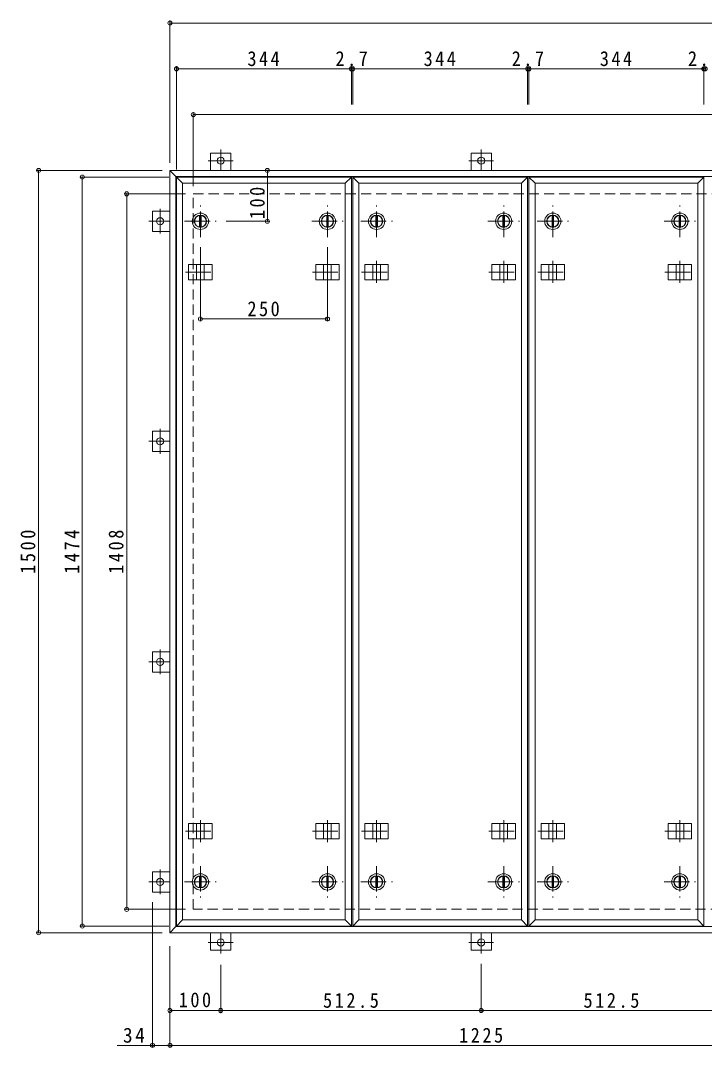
# Model space of a CAD drawing. Units: millimetres at full size, sheet at 1:10. Extents: x -2620 to 2727, y -1963 to 1778.
# Drawn here: x -2412 to -1066, y -274 to 1747 of the extents above; entities that cross this region are included whole.
import ezdxf

# ---------------------------------------------------------------- set-up
doc = ezdxf.new("R2010")
doc.units = ezdxf.units.MM
doc.header["$LTSCALE"] = 10
doc.header["$PDMODE"] = 32
doc.header["$PDSIZE"] = 8
doc.linetypes.add('CHAIN1', pattern=[8, 5, -1, 1, -1])
doc.linetypes.add('DASHED2', pattern=[3, 2, -1])
for name, color, linetype, lineweight in [('0-1_躯体', 2, 'DASHED2', 9), ('0-2_仕上', 3, 'Continuous', 9), ('0-3_建具', 4, 'Continuous', 9), ('0-5_寸法', 7, 'Continuous', 9), ('0-C', 2, 'Continuous', 9), ('0-E', 3, 'Continuous', 9), ('0-F', 7, 'Continuous', 9)]:
    doc.layers.add(name, color=color, linetype=linetype, lineweight=lineweight)
doc.styles.add('ＭＳ ゴシック', font='')
doc.styles.get('ＭＳ ゴシック').set_extended_font_data('MS Gothic')

msp = doc.modelspace()

# ---------------------------------------------------------------- linework, layer by layer
at = {"layer": '0-1_躯体'}
for p, q in [((-2072.03, -1.72), (-2072.03, 1406.28)), ((-2072.03, 1406.28), (285.97, 1406.28)), ((285.97, -1.72), (-2072.03, -1.72))]:
    msp.add_line(p, q, dxfattribs=at)
at = {"layer": '0-2_仕上'}
for p, q in [((-2093.03, 1427.28), (-2105.03, 1439.28)), ((-2105.03, -34.72), (-2105.03, 1439.28)), ((-2105.03, 1439.28), (-1761.03, 1439.28)), ((-1773.03, 1427.28), (-1761.03, 1439.28)), ((-1761.03, 1439.28), (-1761.03, -34.72)), ((-1746.37, 1427.28), (-1758.37, 1439.28)), ((-1758.37, -34.72), (-1758.37, 1439.28)), ((-1758.37, 1439.28), (-1414.37, 1439.28)), ((-1426.37, 1427.28), (-1414.37, 1439.28)), ((-1414.37, 1439.28), (-1414.37, -34.72)), ((-1399.7, 1427.28), (-1411.7, 1439.28)), ((-1411.7, -34.72), (-1411.7, 1439.28)), ((-1411.7, 1439.28), (-1067.7, 1439.28)), ((-1079.7, 1427.28), (-1067.7, 1439.28)), ((-1067.7, 1439.28), (-1067.7, -34.72)), ((-2093.03, -22.72), (-2093.03, 1427.28)), ((-2093.03, 1427.28), (-1773.03, 1427.28)), ((-1773.03, 1427.28), (-1773.03, -22.72)), ((-1746.37, 1427.28), (-1426.37, 1427.28)), ((-1426.37, 1427.28), (-1426.37, -22.72)), ((-1399.7, 1427.28), (-1079.7, 1427.28)), ((-1079.7, 1427.28), (-1079.7, -22.72)), ((-2105.03, -34.72), (-2093.03, -22.72)), ((-1761.03, -34.72), (-2105.03, -34.72)), ((-1414.37, -34.72), (-1758.37, -34.72)), ((-1067.7, -34.72), (-1411.7, -34.72))]:
    msp.add_line(p, q, dxfattribs=at)
for points in [[(-1758.37, -34.72), (-1746.37, -22.72), (-1746.37, 1427.28)], [(-1411.7, -34.72), (-1399.7, -22.72), (-1399.7, 1427.28)], [(-1761.03, -34.72), (-1773.03, -22.72), (-2093.03, -22.72)], [(-1414.37, -34.72), (-1426.37, -22.72), (-1746.37, -22.72)], [(-1067.7, -34.72), (-1079.7, -22.72), (-1399.7, -22.72)]]:
    msp.add_lwpolyline(points, dxfattribs=at)
at = {"layer": '0-3_建具', "color": 2}
for p, q in [((-2118.03, 1452.28), (-2106.03, 1440.28)), ((-2118.03, -47.72), (-2118.03, 1452.28)), ((-2118.03, 1452.28), (331.97, 1452.28)), ((-2106.03, -35.72), (-2106.03, 1440.28)), ((-2106.03, 1440.28), (319.97, 1440.28)), ((-2106.03, -35.72), (-2118.03, -47.72)), ((319.97, -35.72), (-2106.03, -35.72)), ((331.97, -47.72), (-2118.03, -47.72))]:
    msp.add_line(p, q, dxfattribs=at)
at = {"layer": '0-3_建具', "linetype": 'CHAIN1'}
for p, q in [((-2058.03, 1274.4), (-2058.03, 1231.16)), ((-1808.03, 1274.4), (-1808.03, 1231.16)), ((-1711.37, 1274.4), (-1711.37, 1231.16)), ((-1461.37, 1274.4), (-1461.37, 1231.16)), ((-1364.7, 1274.4), (-1364.7, 1231.16)), ((-1114.7, 1274.4), (-1114.7, 1231.16)), ((-2087.44, 1252.28), (-2028.62, 1252.28)), ((-1837.44, 1252.28), (-1778.62, 1252.28)), ((-1740.78, 1252.28), (-1681.96, 1252.28)), ((-1490.78, 1252.28), (-1431.96, 1252.28)), ((-1394.11, 1252.28), (-1335.29, 1252.28)), ((-1144.11, 1252.28), (-1085.29, 1252.28)), ((-2058.03, 130.17), (-2058.03, 173.41)), ((-1808.03, 130.17), (-1808.03, 173.41)), ((-1711.37, 130.17), (-1711.37, 173.41)), ((-1461.37, 130.17), (-1461.37, 173.41)), ((-1364.7, 130.17), (-1364.7, 173.41)), ((-1114.7, 130.17), (-1114.7, 173.41)), ((-2087.44, 152.28), (-2028.62, 152.28)), ((-1837.44, 152.28), (-1778.62, 152.28)), ((-1740.78, 152.28), (-1681.96, 152.28)), ((-1490.78, 152.28), (-1431.96, 152.28)), ((-1394.11, 152.28), (-1335.29, 152.28)), ((-1144.11, 152.28), (-1085.29, 152.28))]:
    msp.add_line(p, q, dxfattribs=at)
at = {"layer": '0-3_建具'}
for p, q in [((-2081.12, 1267.28), (-2081.12, 1237.28)), ((-2081.12, 1267.28), (-2034.94, 1267.28)), ((-2065.53, 1267.28), (-2065.53, 1237.28)), ((-2050.53, 1267.28), (-2050.53, 1237.28)), ((-2034.94, 1267.28), (-2034.94, 1237.28)), ((-1831.12, 1267.28), (-1831.12, 1237.28)), ((-1831.12, 1267.28), (-1784.94, 1267.28)), ((-1815.53, 1267.28), (-1815.53, 1237.28)), ((-1800.53, 1267.28), (-1800.53, 1237.28)), ((-1784.94, 1267.28), (-1784.94, 1237.28)), ((-1734.45, 1267.28), (-1734.45, 1237.28)), ((-1734.45, 1267.28), (-1688.28, 1267.28)), ((-1718.87, 1267.28), (-1718.87, 1237.28)), ((-1703.87, 1267.28), (-1703.87, 1237.28)), ((-1688.28, 1267.28), (-1688.28, 1237.28)), ((-1484.45, 1267.28), (-1484.45, 1237.28)), ((-1484.45, 1267.28), (-1438.28, 1267.28)), ((-1468.87, 1267.28), (-1468.87, 1237.28)), ((-1453.87, 1267.28), (-1453.87, 1237.28)), ((-1438.28, 1267.28), (-1438.28, 1237.28)), ((-1387.79, 1267.28), (-1387.79, 1237.28)), ((-1387.79, 1267.28), (-1341.61, 1267.28)), ((-1372.2, 1267.28), (-1372.2, 1237.28)), ((-1357.2, 1267.28), (-1357.2, 1237.28)), ((-1341.61, 1267.28), (-1341.61, 1237.28)), ((-1137.79, 1267.28), (-1137.79, 1237.28)), ((-1137.79, 1267.28), (-1091.61, 1267.28)), ((-1122.2, 1267.28), (-1122.2, 1237.28)), ((-1107.2, 1267.28), (-1107.2, 1237.28)), ((-1091.61, 1267.28), (-1091.61, 1237.28)), ((-2081.12, 1237.28), (-2034.94, 1237.28)), ((-1831.12, 1237.28), (-1784.94, 1237.28)), ((-1734.45, 1237.28), (-1688.28, 1237.28)), ((-1484.45, 1237.28), (-1438.28, 1237.28)), ((-1387.79, 1237.28), (-1341.61, 1237.28)), ((-1137.79, 1237.28), (-1091.61, 1237.28)), ((-2081.12, 137.28), (-2081.12, 167.28)), ((-2081.12, 167.28), (-2034.94, 167.28)), ((-2065.53, 137.28), (-2065.53, 167.28)), ((-2050.53, 137.28), (-2050.53, 167.28)), ((-2034.94, 137.28), (-2034.94, 167.28)), ((-1831.12, 137.28), (-1831.12, 167.28)), ((-1831.12, 167.28), (-1784.94, 167.28)), ((-1815.53, 137.28), (-1815.53, 167.28)), ((-1800.53, 137.28), (-1800.53, 167.28)), ((-1784.94, 137.28), (-1784.94, 167.28)), ((-1734.45, 137.28), (-1734.45, 167.28)), ((-1734.45, 167.28), (-1688.28, 167.28)), ((-1718.87, 137.28), (-1718.87, 167.28)), ((-1703.87, 137.28), (-1703.87, 167.28)), ((-1688.28, 137.28), (-1688.28, 167.28)), ((-1484.45, 137.28), (-1484.45, 167.28)), ((-1484.45, 167.28), (-1438.28, 167.28)), ((-1468.87, 137.28), (-1468.87, 167.28)), ((-1453.87, 137.28), (-1453.87, 167.28)), ((-1438.28, 137.28), (-1438.28, 167.28)), ((-1387.79, 137.28), (-1387.79, 167.28)), ((-1387.79, 167.28), (-1341.61, 167.28)), ((-1372.2, 137.28), (-1372.2, 167.28)), ((-1357.2, 137.28), (-1357.2, 167.28)), ((-1341.61, 137.28), (-1341.61, 167.28)), ((-1137.79, 137.28), (-1137.79, 167.28)), ((-1137.79, 167.28), (-1091.61, 167.28)), ((-1122.2, 137.28), (-1122.2, 167.28)), ((-1107.2, 137.28), (-1107.2, 167.28)), ((-1091.61, 137.28), (-1091.61, 167.28)), ((-2081.12, 137.28), (-2034.94, 137.28)), ((-1831.12, 137.28), (-1784.94, 137.28)), ((-1734.45, 137.28), (-1688.28, 137.28)), ((-1484.45, 137.28), (-1438.28, 137.28)), ((-1387.79, 137.28), (-1341.61, 137.28)), ((-1137.79, 137.28), (-1091.61, 137.28))]:
    msp.add_line(p, q, dxfattribs=at)
at = {"layer": '0-5_寸法'}
msp.add_line((-2152.23, -269.57), (-2221.95, -269.57), dxfattribs=at)
at = {"layer": '0-C', "linetype": 'CHAIN1'}
for p, q in [((-2058.03, 1321.28), (-2058.03, 1383.28)), ((-1808.03, 1321.28), (-1808.03, 1383.28)), ((-1711.37, 1321.28), (-1711.37, 1383.28)), ((-1461.37, 1321.28), (-1461.37, 1383.28)), ((-1364.7, 1321.28), (-1364.7, 1383.28)), ((-1114.7, 1321.28), (-1114.7, 1383.28)), ((-2089.03, 1352.28), (-2027.03, 1352.28)), ((-1839.03, 1352.28), (-1777.03, 1352.28)), ((-1742.37, 1352.28), (-1680.37, 1352.28)), ((-1492.37, 1352.28), (-1430.37, 1352.28)), ((-1395.7, 1352.28), (-1333.7, 1352.28)), ((-1145.7, 1352.28), (-1083.7, 1352.28)), ((-2058.03, 83.28), (-2058.03, 21.28)), ((-1808.03, 83.28), (-1808.03, 21.28)), ((-1711.37, 83.28), (-1711.37, 21.28)), ((-1461.37, 83.28), (-1461.37, 21.28)), ((-1364.7, 83.28), (-1364.7, 21.28)), ((-1114.7, 83.28), (-1114.7, 21.28)), ((-2089.03, 52.28), (-2027.03, 52.28)), ((-1839.03, 52.28), (-1777.03, 52.28)), ((-1742.37, 52.28), (-1680.37, 52.28)), ((-1492.37, 52.28), (-1430.37, 52.28)), ((-1395.7, 52.28), (-1333.7, 52.28)), ((-1145.7, 52.28), (-1083.7, 52.28))]:
    msp.add_line(p, q, dxfattribs=at)
at = {"layer": '0-C'}
for p, q in [((-2059.53, 1363.69), (-2059.53, 1340.88)), ((-2056.53, 1363.69), (-2056.53, 1340.88)), ((-1809.53, 1363.69), (-1809.53, 1340.88)), ((-1806.53, 1363.69), (-1806.53, 1340.88)), ((-1712.87, 1363.69), (-1712.87, 1340.88)), ((-1709.87, 1363.69), (-1709.87, 1340.88)), ((-1462.87, 1363.69), (-1462.87, 1340.88)), ((-1459.87, 1363.69), (-1459.87, 1340.88)), ((-1366.2, 1363.69), (-1366.2, 1340.88)), ((-1363.2, 1363.69), (-1363.2, 1340.88)), ((-1116.2, 1363.69), (-1116.2, 1340.88)), ((-1113.2, 1363.69), (-1113.2, 1340.88)), ((-2059.53, 40.88), (-2059.53, 63.69)), ((-2056.53, 40.88), (-2056.53, 63.69)), ((-1809.53, 40.88), (-1809.53, 63.69)), ((-1806.53, 40.88), (-1806.53, 63.69)), ((-1712.87, 40.88), (-1712.87, 63.69)), ((-1709.87, 40.88), (-1709.87, 63.69)), ((-1462.87, 40.88), (-1462.87, 63.69)), ((-1459.87, 40.88), (-1459.87, 63.69)), ((-1366.2, 40.88), (-1366.2, 63.69)), ((-1363.2, 40.88), (-1363.2, 63.69)), ((-1116.2, 40.88), (-1116.2, 63.69)), ((-1113.2, 40.88), (-1113.2, 63.69))]:
    msp.add_line(p, q, dxfattribs=at)
for centre, radius in [((-2058.03, 1352.28), 16), ((-2058.03, 1352.28), 12), ((-2058.03, 1352.28), 11.5), ((-1808.03, 1352.28), 16), ((-1808.03, 1352.28), 12), ((-1808.03, 1352.28), 11.5), ((-1711.37, 1352.28), 16), ((-1711.37, 1352.28), 12), ((-1711.37, 1352.28), 11.5), ((-1461.37, 1352.28), 16), ((-1461.37, 1352.28), 12), ((-1461.37, 1352.28), 11.5), ((-1364.7, 1352.28), 16), ((-1364.7, 1352.28), 12), ((-1364.7, 1352.28), 11.5), ((-1114.7, 1352.28), 16), ((-1114.7, 1352.28), 12), ((-1114.7, 1352.28), 11.5), ((-2058.03, 52.28), 16), ((-2058.03, 52.28), 12), ((-2058.03, 52.28), 11.5), ((-1808.03, 52.28), 16), ((-1808.03, 52.28), 12), ((-1808.03, 52.28), 11.5), ((-1711.37, 52.28), 16), ((-1711.37, 52.28), 12), ((-1711.37, 52.28), 11.5), ((-1461.37, 52.28), 16), ((-1461.37, 52.28), 12), ((-1461.37, 52.28), 11.5), ((-1364.7, 52.28), 16), ((-1364.7, 52.28), 12), ((-1364.7, 52.28), 11.5), ((-1114.7, 52.28), 16), ((-1114.7, 52.28), 12), ((-1114.7, 52.28), 11.5)]:
    msp.add_circle(centre, radius, dxfattribs=at)
at = {"layer": '0-E'}
for p, q in [((-2038.03, 1486.48), (-1998.03, 1486.48)), ((-2038.03, 1486.48), (-2038.03, 1452.28)), ((-1998.03, 1486.48), (-1998.03, 1452.28)), ((-1485.53, 1486.49), (-1525.53, 1486.49)), ((-1525.53, 1486.49), (-1525.53, 1452.29)), ((-1485.53, 1486.49), (-1485.53, 1452.29)), ((-2152.23, 1332.28), (-2152.23, 1372.28)), ((-2152.23, 1372.28), (-2118.03, 1372.28)), ((-2152.23, 1332.28), (-2118.03, 1332.28)), ((-2152.23, 899.28), (-2152.23, 939.28)), ((-2152.23, 939.28), (-2118.03, 939.28)), ((-2152.23, 899.28), (-2118.03, 899.28)), ((-2152.23, 465.28), (-2152.23, 505.28)), ((-2152.23, 505.28), (-2118.03, 505.28)), ((-2152.23, 465.28), (-2118.03, 465.28)), ((-2152.23, 32.28), (-2152.23, 72.28)), ((-2152.23, 72.28), (-2118.03, 72.28)), ((-2152.23, 32.28), (-2118.03, 32.28)), ((-2038.03, -81.92), (-2038.03, -47.72)), ((-1998.03, -81.92), (-1998.03, -47.72)), ((-1525.53, -81.92), (-1525.53, -47.72)), ((-1485.53, -81.92), (-1485.53, -47.72)), ((-1998.03, -81.92), (-2038.03, -81.92)), ((-1485.53, -81.92), (-1525.53, -81.92))]:
    msp.add_line(p, q, dxfattribs=at)
at = {"layer": '0-E', "linetype": 'CHAIN1'}
for p, q in [((-2018.03, 1493.46), (-2018.03, 1452.28)), ((-1505.53, 1493.46), (-1505.53, 1452.29)), ((-1993.66, 1471.48), (-2042.41, 1471.48)), ((-1529.91, 1471.49), (-1481.16, 1471.49)), ((-2137.23, 1376.66), (-2137.23, 1327.91)), ((-2159.21, 1352.28), (-2118.03, 1352.28)), ((-2137.23, 943.66), (-2137.23, 894.91)), ((-2159.21, 919.28), (-2118.03, 919.28)), ((-2137.23, 509.66), (-2137.23, 460.91)), ((-2159.21, 485.28), (-2118.03, 485.28)), ((-2137.23, 76.66), (-2137.23, 27.91)), ((-2159.21, 52.28), (-2118.03, 52.28)), ((-2018.03, -88.89), (-2018.03, -47.72)), ((-1505.53, -88.89), (-1505.53, -47.72)), ((-2042.41, -66.92), (-1993.66, -66.92)), ((-1529.91, -66.92), (-1481.16, -66.92))]:
    msp.add_line(p, q, dxfattribs=at)
at = {"layer": '0-E'}
for centre in [(-2018.03, 1471.48), (-1505.53, 1471.49), (-2137.23, 1352.28), (-2137.23, 919.28), (-2137.23, 485.28), (-2137.23, 52.28), (-2018.03, -66.92), (-1505.53, -66.92)]:
    msp.add_circle(centre, 7, dxfattribs=at)
at = {"layer": '0-F'}
for p, q in [((-2118.03, 1467.28), (-2118.03, 1747.28)), ((-2118.03, 1742.28), (331.97, 1742.28)), ((-2105.03, 1454.28), (-2105.03, 1657.28)), ((-2105.03, 1652.28), (-1761.03, 1652.28)), ((-1761.03, 1655.28), (-1761.03, 1581.97)), ((-1761.03, 1652.28), (-1758.37, 1652.28)), ((-1758.37, 1655.28), (-1758.37, 1581.97)), ((-1758.37, 1652.28), (-1414.37, 1652.28)), ((-1414.37, 1655.28), (-1414.37, 1581.97)), ((-1414.37, 1652.28), (-1411.7, 1652.28)), ((-1411.7, 1655.28), (-1411.7, 1581.97)), ((-1411.7, 1652.28), (-1067.7, 1652.28)), ((-1067.7, 1655.28), (-1067.7, 1581.97)), ((-1067.7, 1652.28), (-1065.03, 1652.28)), ((-2072.03, 1421.28), (-2072.03, 1567.28)), ((-2072.03, 1562.28), (285.97, 1562.28)), ((-2133.03, 1452.28), (-2381.39, 1452.28)), ((-2376.39, -47.72), (-2376.39, 1452.28)), ((-2120.03, 1439.28), (-2295.35, 1439.28)), ((-2290.35, -34.72), (-2290.35, 1439.28)), ((-1926.23, 1452.28), (-1926.23, 1352.28)), ((-2087.03, 1406.28), (-2207.98, 1406.28)), ((-2202.98, -1.72), (-2202.98, 1406.28)), ((-1923.23, 1352.28), (-2007.03, 1352.28)), ((-2058.03, 1156.98), (-2058.03, 1301.28)), ((-1808.03, 1156.98), (-1808.03, 1301.28)), ((-2058.03, 1159.98), (-1808.03, 1159.98)), ((-2152.23, -272.57), (-2152.23, 12.28)), ((-2087.03, -1.72), (-2207.98, -1.72)), ((-2120.03, -34.72), (-2295.35, -34.72)), ((-2133.03, -47.72), (-2381.39, -47.72)), ((-2118.03, -272.57), (-2118.03, -73.93)), ((-2018.03, -111.23), (-2018.03, -205.86)), ((-1505.53, -203.86), (-1505.53, -108.89)), ((-2118.03, -200.86), (-2018.03, -200.86)), ((-2018.03, -200.86), (-1505.53, -200.86)), ((-1505.53, -200.86), (-993.03, -200.86)), ((-2118.03, -269.57), (-2152.23, -269.57)), ((-2118.03, -269.57), (-893.03, -269.57))]:
    msp.add_line(p, q, dxfattribs=at)
for p in [(-2118.03, 1742.28), (-2105.03, 1652.28), (-1761.03, 1652.28), (-1758.37, 1652.28), (-1414.37, 1652.28), (-1411.7, 1652.28), (-1067.7, 1652.28), (-1065.03, 1652.28), (-2072.03, 1562.28), (-2376.39, 1452.28), (-1926.23, 1452.28), (-2290.35, 1439.28), (-2202.98, 1406.28), (-1926.23, 1352.28), (-2058.03, 1159.98), (-1808.03, 1159.98), (-2202.98, -1.72), (-2290.35, -34.72), (-2376.39, -47.72), (-2118.03, -200.86), (-2018.03, -200.86), (-1505.53, -200.86), (-2152.23, -269.57), (-2118.03, -269.57)]:
    msp.add_point(p, dxfattribs=at)

# ---------------------------------------------------------------- texts
at = {"layer": '0-F', "color": 2, "char_height": 29.33, "attachment_point": 7, "style": 'ＭＳ ゴシック'}
for s, insert in [('\\T1.27;\\W0.9;344', (-1965.53, 1657.28)), ('\\T1.27;\\W0.9;2.7', (-1792.2, 1657.28)), ('\\T1.27;\\W0.9;344', (-1618.87, 1657.28)), ('\\T1.27;\\W0.9;2.7', (-1445.53, 1657.28)), ('\\T1.27;\\W0.9;344', (-1272.2, 1657.28)), ('\\T1.27;\\W0.9;2.7', (-1098.87, 1657.28)), ('\\T1.27;\\W0.9;250', (-1965.53, 1164.98)), ('\\T1.27;\\W0.9;100', (-2100.53, -194.86)), ('\\T1.28;\\W0.9;512.5', (-1816.78, -195.86)), ('\\T1.28;\\W0.9;512.5', (-1304.28, -195.86)), ('\\T1.27;\\W0.95;34', (-2210.35, -264.57)), ('\\T1.28;\\W0.9;1225', (-1549.28, -264.57))]:
    msp.add_mtext(s, dxfattribs=dict(at, insert=insert))
at = {"layer": '0-F', "color": 2, "char_height": 29.33, "attachment_point": 7, "rotation": 90, "style": 'ＭＳ ゴシック'}
for s, insert in [('\\T1.27;\\W0.9;100', (-1931.23, 1356.58)), ('\\T1.28;\\W0.9;1500', (-2382.39, 658.53)), ('\\T1.28;\\W0.9;1474', (-2296.35, 658.53)), ('\\T1.28;\\W0.9;1408', (-2208.98, 658.53))]:
    msp.add_mtext(s, dxfattribs=dict(at, insert=insert))

doc.saveas('drawing.dxf')
